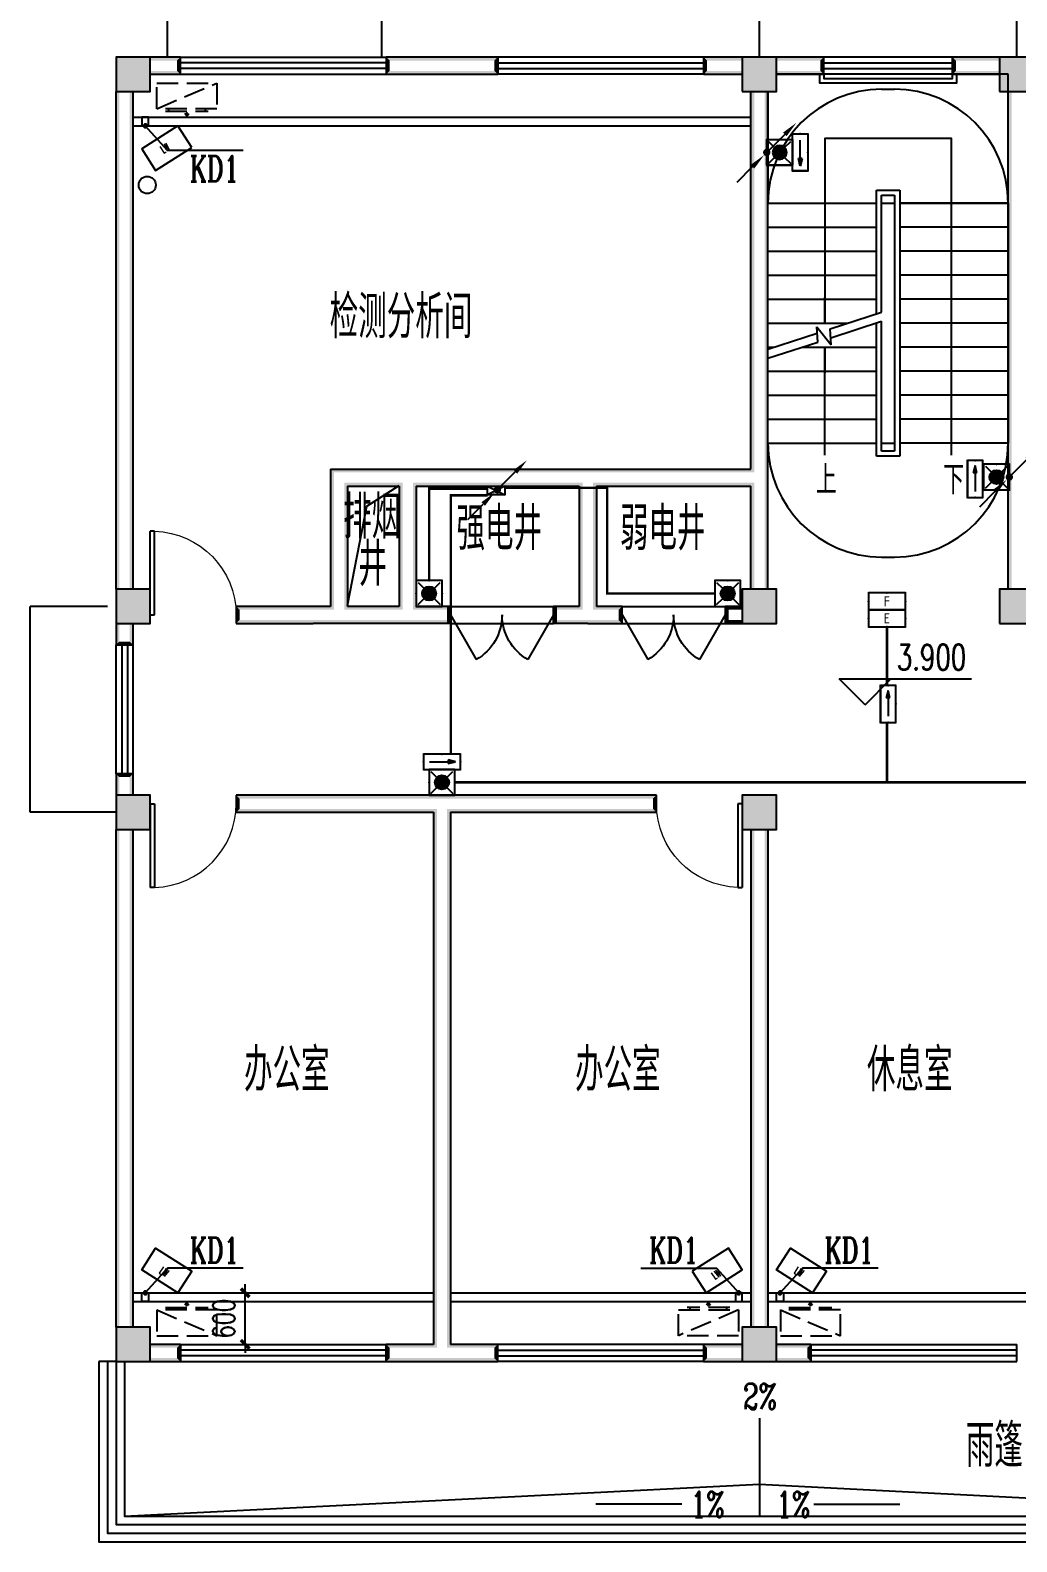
# Model space of a CAD drawing. Extents: x 6250600 to 6678662, y -692028 to -290561.
# Drawn here: x 6419957 to 6431457, y -453028 to -435415 of the extents above; entities that cross this region are included whole.
import ezdxf
from ezdxf.enums import TextEntityAlignment as Align

# ---------------------------------------------------------------- set-up
doc = ezdxf.new("R2010")
doc.units = 0
doc.header["$LTSCALE"] = 1000
doc.header["$MEASUREMENT"] = 0
doc.linetypes.add('DASH', pattern=[0.35, 0.25, -0.1])
doc.layers.get('0').update_dxf_attribs({"linetype": 'CONTINUOUS'})
doc.layers.get('Defpoints').update_dxf_attribs({"linetype": 'CONTINUOUS'})
for name, color, linetype in [('EQUIP-照明', 3, 'CONTINUOUS'), ('LWIRE', 4, 'CONTINUOUS'), ('PUB_HATCH', 8, 'CONTINUOUS'), ('WIRE-照明', 1, 'CONTINUOUS'), ('建筑底图', 251, 'CONTINUOUS')]:
    doc.layers.add(name, color=color, linetype=linetype)
doc.styles.add('_TCH_AXIS', font='COMPLEX', dxfattribs={"bigfont": 'GBCBIG'})
doc.styles.add('_TCH_DIM', font='SIMPLEX', dxfattribs={"bigfont": 'GBCBIG'})
doc.styles.add('_TCH_DIM_T3_T3', font='SIMPLEX', dxfattribs={"width": 0.705882, "bigfont": 'GBCBIG'})
doc.styles.add('_TCH_LABEL', font='COMPLEX', dxfattribs={"bigfont": 'GBCBIG'})
doc.styles.add('_TEL_DIM', font='sceie.shx', dxfattribs={"width": 0.8, "height": 3.5, "bigfont": 'sceic.shx'})
doc.styles.add('DIM_FONT', font='SIMPLEX', dxfattribs={"width": 0.7, "bigfont": 'GBCBIG'})
doc.styles.add('schuco', font='sceie.shx', dxfattribs={"width": 0.7, "bigfont": 'sceic.shx'})
doc.styles.get("Standard").update_dxf_attribs({"font": 'GBENOR', "bigfont": 'GBCBIG'})
doc.dimstyles.new('_TCH_ARCH&&100$TCH&&100', dxfattribs={"dimtxt": 252.875, "dimasz": 100, "dimexe": 250, "dimexo": 300, "dimgap": 122.3125, "dimtad": 1, "dimdec": 0, "dimzin": 0, "dimdsep": 46, "dimtxsty": '_TCH_DIM_T3_T3', "dimblk": 'ARCHTICK', "dimcen": 0.09, "dimclrt": 7, "dimazin": 2, "dimtfac": 1, "dimtdec": 0, "dimtix": 1, "dimtmove": 2, "dimatfit": 3, "dimfxl": 0, "dimtolj": 1, "dimtzin": 0, "dimarcsym": 0})

# ---------------------------------------------------------------- blocks, each defined once
blk = doc.blocks.new('$equip$00002534')
for p, q in [((-0.72, 0.66), (-0.72, 0)), ((0.72, 0.66), (-0.72, 0.66)), ((0.72, 0), (0.72, 0.66)), ((-0.72, 0), (0.72, 0))]:
    blk.add_line(p, q)
at = {"const_width": 0.0667}
blk.add_lwpolyline([(-0.72, 0.66), (-0.72, 0), (0.72, 0), (0.72, 0.66), (-0.72, 0.66), (-0.72, 0)], dxfattribs=at)
for p in [(0, 0.66), (-0.72, 0.33), (0, 0), (0.72, 0.33)]:
    blk.add_point(p)
at = {"color": 7, "style": '_TEL_DIM'}
blk.add_attdef('$TEXT$', text='', height=0.4, dxfattribs=at).set_placement((0, 0.33), align=Align.MIDDLE_CENTER)
at = {"color": 7, "style": '_TEL_DIM', "flags": 1}
blk.add_attdef('A', text='', height=0.00002, dxfattribs=at).set_placement((0, 0), align=Align.MIDDLE_CENTER)
blk = doc.blocks.new('$equip$00002604')
blk.add_hatch(color=256).paths.add_polyline_path([(0.275, 0.5, 1), (-0.274, 0.5, 1)])
for p, q in [((-0.429, 0.929), (-0.194, 0.694)), ((0.194, 0.694), (0.429, 0.929)), ((-0.429, 0.071), (-0.194, 0.306)), ((0.194, 0.306), (0.429, 0.071))]:
    blk.add_line(p, q)
at = {"const_width": 0.0667}
blk.add_lwpolyline([(-0.5, 1), (-0.5, 0), (0.5, 0), (0.5, 1), (-0.5, 1), (-0.5, 0)], dxfattribs=at)
blk.add_lwpolyline([(-0.5, 1), (-0.5, 0), (0.5, 0), (0.5, 1)], close=True)
blk.add_circle((0, 0.5), 0.275)
for p in [(0, 1), (-0.5, 0.5), (0, 0), (0.5, 0.5)]:
    blk.add_point(p)
at = {"color": 7, "style": '_TEL_DIM', "flags": 1}
blk.add_attdef('A', text='', height=0.000025, dxfattribs=at).set_placement((0, 0), align=Align.MIDDLE_CENTER)
blk = doc.blocks.new('$equip$00002541')
blk.add_hatch(color=256).paths.add_polyline_path([(-0.24, 0.372), (-0.528, 0.3), (-0.24, 0.228)])
for p, q in [((-0.72, 0.6), (-0.72, 0)), ((0.72, 0.6), (-0.72, 0.6)), ((0.72, 0), (0.72, 0.6)), ((-0.72, 0), (0.72, 0)), ((-0.24, 0.372), (-0.528, 0.3)), ((-0.528, 0.3), (-0.24, 0.228)), ((-0.24, 0.372), (-0.24, 0.228))]:
    blk.add_line(p, q)
at = {"color": 7}
blk.add_line((-0.48, 0.3), (0.48, 0.3), dxfattribs=at)
at = {"const_width": 0.0667}
blk.add_lwpolyline([(-0.72, 0.6), (-0.72, 0), (0.72, 0), (0.72, 0.6), (-0.72, 0.6), (-0.72, 0)], dxfattribs=at)
for p in [(0, 0.6), (-0.72, 0.3), (0, 0), (0.72, 0.3)]:
    blk.add_point(p)
at = {"color": 7, "style": '_TEL_DIM', "flags": 1}
blk.add_attdef('A', text='', height=0.00002, dxfattribs=at).set_placement((0, 0), align=Align.MIDDLE_CENTER)
blk = doc.blocks.new('$equip$00002540')
blk.add_hatch(color=256).paths.add_polyline_path([(0.24, 0.372), (0.24, 0.228), (0.528, 0.3)])
for p, q in [((-0.72, 0.6), (-0.72, 0)), ((0.72, 0.6), (-0.72, 0.6)), ((0.72, 0), (0.72, 0.6)), ((-0.72, 0), (0.72, 0)), ((0.24, 0.372), (0.24, 0.228)), ((0.528, 0.3), (0.24, 0.372)), ((0.24, 0.228), (0.528, 0.3))]:
    blk.add_line(p, q)
at = {"color": 7}
blk.add_line((-0.48, 0.3), (0.48, 0.3), dxfattribs=at)
at = {"const_width": 0.0667}
blk.add_lwpolyline([(-0.72, 0.6), (-0.72, 0), (0.72, 0), (0.72, 0.6), (-0.72, 0.6), (-0.72, 0)], dxfattribs=at)
for p in [(0, 0.6), (-0.72, 0.3), (0, 0), (0.72, 0.3)]:
    blk.add_point(p)
at = {"color": 7, "style": '_TEL_DIM', "flags": 1}
blk.add_attdef('A', text='', height=0.00002, dxfattribs=at).set_placement((0, 0), align=Align.MIDDLE_CENTER)
blk = doc.blocks.new('$TelecSys$00000081')
for p, q in [((0.104, 0.104), (0.104, 0.104)), ((-1.15, -1.15), (-0.55, -0.55)), ((-0.104, -0.104), (-0.104, -0.104))]:
    blk.add_line(p, q)
at = {"const_width": 0.142}
blk.add_lwpolyline([(0.071, 0, 1), (-0.071, 0, 1)], format="xyb", close=True, dxfattribs=at)
blk.add_solid([(-0.62, -0.48), (-0.48, -0.62), (-0.1, -0.1)])
at = {"width": 0.8, "flags": 9}
blk.add_attdef('A', (0, 0), '', height=0.00002, rotation=180, dxfattribs=at)
blk = doc.blocks.new('$TelecSys$00000079')
for p, q in [((0.7, 0.7), (0, 0)), ((0.104, 0.104), (0.104, 0.104)), ((-0.104, -0.104), (-0.104, -0.104))]:
    blk.add_line(p, q)
at = {"const_width": 0.142}
blk.add_lwpolyline([(-0.071, 0, 1), (0.071, 0, 1)], format="xyb", close=True, dxfattribs=at)
blk.add_solid([(0.63, 0.77), (0.77, 0.63), (1.15, 1.15)])
at = {"width": 0.8, "flags": 9}
blk.add_attdef('A', (0, 0), '', height=0.00002, dxfattribs=at)
blk = doc.blocks.new('A$C2E081725')
at = {"linetype": 'DASH'}
for p, q in [((700, 94), (0, 394)), ((600, 64), (100, 64)), ((138, 94), (138, 64)), ((350, 8), (327, 39)), ((350, 49), (350, 0)), ((350, 8), (373, 39)), ((563, 94), (563, 64))]:
    blk.add_line(p, q, dxfattribs=at)
blk.add_lwpolyline([(0, 394), (0, 94), (700, 94), (700, 394)], close=True, dxfattribs=at)
blk = doc.blocks.new('_ArchTick')
at = {"color": 0, "linetype": 'ByBlock', "const_width": 0.4}
blk.add_lwpolyline([(-0.5, -0.5), (0.5, 0.5)], dxfattribs=at)
blk = doc.blocks.new('*D378')
at = {"layer": 'Defpoints', "color": 0, "transparency": 16777216}
for p in [(6422191, -450128), (6422463, -450128), (6422191, -450728)]:
    blk.add_point(p, dxfattribs=at)
at = {"layer": '建筑底图', "color": 0, "lineweight": -2, "transparency": 16777216}
for p, q in [((6422463, -450128), (6422463, -450028)), ((6422463, -450728), (6422463, -450128)), ((6422491, -450128), (6422713, -450128)), ((6422463, -450728), (6422463, -450828)), ((6422491, -450728), (6422713, -450728))]:
    blk.add_line(p, q, dxfattribs=at)
at = {"layer": '建筑底图', "color": 0, "lineweight": -2, "transparency": 16777216, "xscale": 100, "yscale": 100, "zscale": 100}
for p, rotation in [((6422463, -450128), 270), ((6422463, -450728), 90)]:
    blk.add_blockref('_ArchTick', p, dxfattribs=dict(at, rotation=rotation))
at = {"layer": '建筑底图', "color": 7, "transparency": 16777216, "insert": (6422214, -450428), "char_height": 252.9, "attachment_point": 5, "rotation": 90, "style": '_TCH_DIM_T3_T3'}
blk.add_mtext('\\A1;600', dxfattribs=at)
blk = doc.blocks.new('$TCHSYS$WIN2D')
for p, q in [((-0.5, 0.5), (0.5, 0.5)), ((-0.5, 0.5), (-0.5, -0.5)), ((0.5, 0.5), (0.5, -0.5)), ((0.5, 0.167), (-0.5, 0.167)), ((0.5, -0.167), (-0.5, -0.167)), ((-0.5, -0.5), (0.5, -0.5))]:
    blk.add_line(p, q)
blk = doc.blocks.new('_FZH')
blk.add_lwpolyline([(-0.5, -0.5), (0.5, -0.5), (0.5, 0.5), (-0.5, 0.5)], close=True)
at = {"layer": 'PUB_HATCH'}
blk.add_solid([(-0.5, -0.5), (0.5, -0.5), (-0.5, 0.5), (0.5, 0.5)], dxfattribs=at)
blk = doc.blocks.new('$WINLIB2D$00000001')
at = {"color": 0}
for points in [[(-0.5, 0.5), (-0.5, -0.5)], [(-0.5, 0.5), (0.5, 0.5)], [(0.5, -0.5), (0.5, 0.5)], [(0.5, 0.1667), (-0.5, 0.1667)], [(0.5, -0.1667), (-0.5, -0.1667)], [(-0.5, -0.5), (0.5, -0.5)]]:
    blk.add_lwpolyline(points, dxfattribs=at)
blk = doc.blocks.new('$DorLib2D$00000231')
at = {"color": 0}
for p, q in [((-0.5, 0), (-0.25, 0.433)), ((0.5, 0), (0.25, 0.433))]:
    blk.add_line(p, q, dxfattribs=at)
for centre, start, end in [((-0.5, 0), 0, 60), ((0.5, 0), 120, 180)]:
    blk.add_arc(centre, 0.5, start, end, dxfattribs=at)
blk = doc.blocks.new('$DorLib2D$00000001')
for p, q in [((0.45, 0.975), (0.5, 0.975)), ((0.45, 0), (0.45, 0.975)), ((0.5, 0), (0.5, 0.975)), ((0.5, 0), (0.45, 0))]:
    blk.add_line(p, q)
at = {"lineweight": 13}
blk.add_arc((0.475, 0), 0.975, 91.4693, 180, dxfattribs=at)

msp = doc.modelspace()

# ---------------------------------------------------------------- hatches: boundary and pattern name
at = {"layer": '建筑底图'}
for points in [[(6421357.2, -435728.5), (6420957.2, -435728.5), (6420997.2, -435768.5), (6421317.2, -435768.5)], [(6420957.2, -435728.5), (6420957.2, -436128.5), (6420997.2, -436088.5), (6420997.2, -435768.5)], [(6421357.2, -436128.5), (6421357.2, -435728.5), (6421317.2, -435768.5), (6421317.2, -436088.5)], [(6421357.2, -435728.5), (6421357.2, -435768.5), (6421667.2, -435768.5), (6421707.2, -435728.5)], [(6421707.2, -435928.5), (6421707.2, -435728.5), (6421667.2, -435768.5), (6421667.2, -435888.5)], [(6425407.5, -435728.5), (6424107.2, -435728.5), (6424147.2, -435768.5), (6425367.5, -435768.5)], [(6424107.2, -435728.5), (6424107.2, -435928.5), (6424147.2, -435888.5), (6424147.2, -435768.5)], [(6425407.5, -435928.5), (6425407.5, -435728.5), (6425367.5, -435768.5), (6425367.5, -435888.5)], [(6428257.2, -435768.5), (6428257.2, -435728.5), (6427807.5, -435728.5), (6427847.5, -435768.5)], [(6427807.5, -435728.5), (6427807.5, -435928.5), (6427847.5, -435888.5), (6427847.5, -435768.5)], [(6428657.2, -435728.5), (6428257.2, -435728.5), (6428297.2, -435768.5), (6428617.2, -435768.5)], [(6428257.2, -435728.5), (6428257.2, -436128.5), (6428297.2, -436088.5), (6428297.2, -435768.5)], [(6428657.2, -436128.5), (6428657.2, -435728.5), (6428617.2, -435768.5), (6428617.2, -436088.5)], [(6428657.2, -435728.5), (6428657.2, -435768.5), (6429167.2, -435768.5), (6429207.2, -435728.5)], [(6429207.2, -435928.5), (6429207.2, -435728.5), (6429167.2, -435768.5), (6429167.2, -435888.5)], [(6431257.2, -435768.5), (6431257.2, -435728.5), (6430707.2, -435728.5), (6430747.2, -435768.5)], [(6430707.2, -435728.5), (6430707.2, -435928.5), (6430747.2, -435888.5), (6430747.2, -435768.5)], [(6431657.2, -435728.5), (6431257.2, -435728.5), (6431297.2, -435768.5), (6431617.2, -435768.5)], [(6431257.2, -435728.5), (6431257.2, -436128.5), (6431297.2, -436088.5), (6431297.2, -435768.5)], [(6421357.2, -435888.5), (6421357.2, -435928.5), (6421707.2, -435928.5), (6421667.2, -435888.5)], [(6424107.2, -435928.5), (6425407.5, -435928.5), (6425367.5, -435888.5), (6424147.2, -435888.5)], [(6428257.2, -435928.5), (6428257.2, -435888.5), (6427847.5, -435888.5), (6427807.5, -435928.5)], [(6428657.2, -435888.5), (6428657.2, -435928.5), (6429207.2, -435928.5), (6429167.2, -435888.5)], [(6431257.2, -435928.5), (6431257.2, -435888.5), (6430747.2, -435888.5), (6430707.2, -435928.5)], [(6420957.2, -436128.5), (6421357.2, -436128.5), (6421317.2, -436088.5), (6420997.2, -436088.5)], [(6428257.2, -436128.5), (6428657.2, -436128.5), (6428617.2, -436088.5), (6428297.2, -436088.5)], [(6431257.2, -436128.5), (6431657.2, -436128.5), (6431617.2, -436088.5), (6431297.2, -436088.5)], [(6420997.2, -436128.5), (6420957.2, -436128.5), (6420957.2, -441928.5), (6420997.2, -441928.5)], [(6421157.2, -436128.5), (6421117.2, -436128.5), (6421117.2, -441928.5), (6421157.2, -441928.5)], [(6428397.2, -436128.5), (6428357.2, -436128.5), (6428357.2, -440528.4), (6428397.2, -440568.4)], [(6428557.2, -436128.5), (6428517.2, -436128.5), (6428517.2, -440628.4), (6428557.2, -440628.4)], [(6431397.2, -436128.5), (6431357.2, -436128.5), (6431357.2, -439528.5), (6431397.2, -439528.5)], [(6431357.2, -441928.5), (6431397.2, -441928.5), (6431397.2, -439528.5), (6431357.2, -439528.5)], [(6423457.2, -440528.4), (6423457.2, -442128.5), (6423497.2, -442168.5), (6423497.2, -440568.4)], [(6423457.2, -440528.4), (6424357.2, -440528.4), (6424357.2, -440568.4), (6423497.2, -440568.4)], [(6424357.2, -440528.4), (6426457.2, -440528.4), (6426457.2, -440568.4), (6424357.2, -440568.4)], [(6426457.2, -440528.4), (6428357.2, -440528.4), (6428397.2, -440568.4), (6426457.2, -440568.4)], [(6428517.2, -441928.5), (6428557.2, -441928.5), (6428557.2, -440628.4), (6428517.2, -440628.4)], [(6423657.2, -440728.4), (6423657.2, -442128.5), (6423617.2, -442168.5), (6423617.2, -440688.4)], [(6423657.2, -440728.4), (6424257.2, -440728.4), (6424297.2, -440688.4), (6423617.2, -440688.4)], [(6424257.2, -440728.4), (6424257.2, -442128.5), (6424297.2, -442168.5), (6424297.2, -440688.4)], [(6424457.2, -440728.4), (6426357.2, -440728.4), (6426397.2, -440688.4), (6424417.2, -440688.4)], [(6424457.2, -440728.4), (6424457.2, -442128.5), (6424417.2, -442168.5), (6424417.2, -440688.4)], [(6426357.2, -440728.4), (6426357.2, -442128.5), (6426397.2, -442168.5), (6426397.2, -440688.4)], [(6426557.2, -440728.4), (6428357.2, -440728.4), (6428397.2, -440688.4), (6426517.2, -440688.4)], [(6426557.2, -440728.4), (6426557.2, -442128.5), (6426517.2, -442168.5), (6426517.2, -440688.4)], [(6428357.2, -441928.5), (6428397.2, -441928.5), (6428397.2, -440688.4), (6428357.2, -440728.4)], [(6421357.2, -441928.5), (6420957.2, -441928.5), (6420997.2, -441968.5), (6421317.2, -441968.5)], [(6420957.2, -441928.5), (6420957.2, -442328.5), (6420997.2, -442288.5), (6420997.2, -441968.5)], [(6421357.2, -442328.5), (6421357.2, -441928.5), (6421317.2, -441968.5), (6421317.2, -442288.5)], [(6428657.2, -441928.5), (6428257.2, -441928.5), (6428297.2, -441968.5), (6428617.2, -441968.5)], [(6428257.2, -441928.5), (6428257.2, -442328.5), (6428297.2, -442288.5), (6428297.2, -441968.5)], [(6428657.2, -442328.5), (6428657.2, -441928.5), (6428617.2, -441968.5), (6428617.2, -442288.5)], [(6431657.2, -441928.5), (6431257.2, -441928.5), (6431297.2, -441968.5), (6431617.2, -441968.5)], [(6431257.2, -441928.5), (6431257.2, -442328.5), (6431297.2, -442288.5), (6431297.2, -441968.5)], [(6423257.2, -442128.5), (6422357.2, -442128.5), (6422397.2, -442168.5), (6423257.2, -442168.5)], [(6422357.2, -442128.5), (6422357.2, -442328.5), (6422397.2, -442288.5), (6422397.2, -442168.5)], [(6423457.2, -442128.5), (6423257.2, -442128.5), (6423257.2, -442168.5), (6423497.2, -442168.5)], [(6424257.2, -442128.5), (6423657.2, -442128.5), (6423617.2, -442168.5), (6424297.2, -442168.5)], [(6424857.3, -442128.5), (6424457.2, -442128.5), (6424417.2, -442168.5), (6424857.3, -442168.5)], [(6424857.3, -442328.5), (6424857.3, -442128.5), (6424817.3, -442128.5), (6424817.3, -442328.5)], [(6426357.2, -442128.5), (6426057.3, -442128.5), (6426057.3, -442168.5), (6426397.2, -442168.5)], [(6426057.3, -442328.5), (6426057.3, -442128.5), (6426097.3, -442128.5), (6426097.3, -442328.5)], [(6426857.3, -442128.5), (6426557.2, -442128.5), (6426517.2, -442168.5), (6426817.3, -442168.5)], [(6426857.3, -442328.5), (6426857.3, -442128.5), (6426817.3, -442168.5), (6426817.3, -442288.5)], [(6428257.2, -442168.5), (6428257.2, -442128.5), (6428057.3, -442128.5), (6428097.3, -442168.5)], [(6428057.3, -442128.5), (6428057.3, -442328.5), (6428097.3, -442288.5), (6428097.3, -442168.5)], [(6420957.2, -442328.5), (6421357.2, -442328.5), (6421317.2, -442288.5), (6420997.2, -442288.5)], [(6420997.2, -442328.5), (6420957.2, -442328.5), (6420957.2, -442578.5), (6420997.2, -442538.5)], [(6421157.2, -442328.5), (6421117.2, -442328.5), (6421117.2, -442538.5), (6421157.2, -442578.5)], [(6422357.2, -442328.5), (6423257.2, -442328.5), (6423257.2, -442288.5), (6422397.2, -442288.5)], [(6423557.2, -442328.5), (6423257.2, -442328.5), (6423257.2, -442288.5), (6423557.2, -442288.5)], [(6424357.2, -442328.5), (6423557.2, -442328.5), (6423557.2, -442288.5), (6424357.2, -442288.5)], [(6424857.3, -442328.5), (6424357.2, -442328.5), (6424357.2, -442288.5), (6424857.3, -442288.5)], [(6426457.2, -442328.5), (6426057.3, -442328.5), (6426057.3, -442288.5), (6426457.2, -442288.5)], [(6426457.2, -442328.5), (6426857.3, -442328.5), (6426817.3, -442288.5), (6426457.2, -442288.5)], [(6428257.2, -442328.5), (6428257.2, -442288.5), (6428097.3, -442288.5), (6428057.3, -442328.5)], [(6428257.2, -442328.5), (6428657.2, -442328.5), (6428617.2, -442288.5), (6428297.2, -442288.5)], [(6431257.2, -442328.5), (6431657.2, -442328.5), (6431617.2, -442288.5), (6431297.2, -442288.5)], [(6420957.2, -442578.5), (6421157.2, -442578.5), (6421117.2, -442538.5), (6420997.2, -442538.5)], [(6421157.2, -444078.5), (6420957.2, -444078.5), (6420997.2, -444118.5), (6421117.2, -444118.5)], [(6420957.2, -444328.5), (6420997.2, -444328.5), (6420997.2, -444118.5), (6420957.2, -444078.5)], [(6421117.2, -444328.5), (6421157.2, -444328.5), (6421157.2, -444078.5), (6421117.2, -444118.5)], [(6421357.2, -444328.5), (6420957.2, -444328.5), (6420997.2, -444368.5), (6421317.2, -444368.5)], [(6420957.2, -444328.5), (6420957.2, -444728.5), (6420997.2, -444688.5), (6420997.2, -444368.5)], [(6421357.2, -444728.5), (6421357.2, -444328.5), (6421317.2, -444368.5), (6421317.2, -444688.5)], [(6424757.2, -444328.5), (6422357.2, -444328.5), (6422397.2, -444368.5), (6424757.2, -444368.5)], [(6422357.2, -444328.5), (6422357.2, -444528.5), (6422397.2, -444488.5), (6422397.2, -444368.5)], [(6427257.2, -444328.5), (6424757.2, -444328.5), (6424757.2, -444368.5), (6427217.2, -444368.5)], [(6427257.2, -444528.5), (6427257.2, -444328.5), (6427217.2, -444368.5), (6427217.2, -444488.5)], [(6428657.2, -444328.5), (6428257.2, -444328.5), (6428297.2, -444368.5), (6428617.2, -444368.5)], [(6428257.2, -444328.5), (6428257.2, -444728.5), (6428297.2, -444688.5), (6428297.2, -444368.5)], [(6428657.2, -444728.5), (6428657.2, -444328.5), (6428617.2, -444368.5), (6428617.2, -444688.5)], [(6422357.2, -444528.5), (6424657.2, -444528.5), (6424697.2, -444488.5), (6422397.2, -444488.5)], [(6424657.2, -444528.5), (6424657.2, -450728.5), (6424697.2, -450768.5), (6424697.2, -444488.5)], [(6424857.2, -444528.5), (6427257.2, -444528.5), (6427217.2, -444488.5), (6424817.2, -444488.5)], [(6424857.2, -444528.5), (6424857.2, -450728.5), (6424817.2, -450768.5), (6424817.2, -444488.5)], [(6420957.2, -444728.5), (6421357.2, -444728.5), (6421317.2, -444688.5), (6420997.2, -444688.5)], [(6420997.2, -444728.5), (6420957.2, -444728.5), (6420957.2, -450528.5), (6420997.2, -450528.5)], [(6421157.2, -444728.5), (6421117.2, -444728.5), (6421117.2, -450528.5), (6421157.2, -450528.5)], [(6428257.2, -444728.5), (6428657.2, -444728.5), (6428617.2, -444688.5), (6428297.2, -444688.5)], [(6428357.2, -450528.5), (6428397.2, -450528.5), (6428397.2, -444728.5), (6428357.2, -444728.5)], [(6428517.2, -450528.5), (6428557.2, -450528.5), (6428557.2, -444728.5), (6428517.2, -444728.5)], [(6421357.2, -450528.5), (6420957.2, -450528.5), (6420997.2, -450568.5), (6421317.2, -450568.5)], [(6420957.2, -450528.5), (6420957.2, -450928.5), (6420997.2, -450888.5), (6420997.2, -450568.5)], [(6421357.2, -450928.5), (6421357.2, -450528.5), (6421317.2, -450568.5), (6421317.2, -450888.5)], [(6428657.2, -450528.5), (6428257.2, -450528.5), (6428297.2, -450568.5), (6428617.2, -450568.5)], [(6428257.2, -450528.5), (6428257.2, -450928.5), (6428297.2, -450888.5), (6428297.2, -450568.5)], [(6428657.2, -450928.5), (6428657.2, -450528.5), (6428617.2, -450568.5), (6428617.2, -450888.5)], [(6420957.2, -450928.5), (6421357.2, -450928.5), (6421317.2, -450888.5), (6420997.2, -450888.5)], [(6421357.2, -450728.5), (6421357.2, -450768.5), (6421667.2, -450768.5), (6421707.2, -450728.5)], [(6421357.2, -450888.5), (6421357.2, -450928.5), (6421707.2, -450928.5), (6421667.2, -450888.5)], [(6421707.2, -450928.5), (6421707.2, -450728.5), (6421667.2, -450768.5), (6421667.2, -450888.5)], [(6424657.2, -450728.5), (6424107.2, -450728.5), (6424147.2, -450768.5), (6424697.2, -450768.5)], [(6424107.2, -450728.5), (6424107.2, -450928.5), (6424147.2, -450888.5), (6424147.2, -450768.5)], [(6424107.2, -450928.5), (6424757.2, -450928.5), (6424757.2, -450888.5), (6424147.2, -450888.5)], [(6424757.2, -450928.5), (6425407.2, -450928.5), (6425367.2, -450888.5), (6424757.2, -450888.5)], [(6425407.2, -450728.5), (6424857.2, -450728.5), (6424817.2, -450768.5), (6425367.2, -450768.5)], [(6425407.2, -450928.5), (6425407.2, -450728.5), (6425367.2, -450768.5), (6425367.2, -450888.5)], [(6428257.2, -450768.5), (6428257.2, -450728.5), (6427807.2, -450728.5), (6427847.2, -450768.5)], [(6427807.2, -450728.5), (6427807.2, -450928.5), (6427847.2, -450888.5), (6427847.2, -450768.5)], [(6428257.2, -450928.5), (6428257.2, -450888.5), (6427847.2, -450888.5), (6427807.2, -450928.5)], [(6428257.2, -450928.5), (6428657.2, -450928.5), (6428617.2, -450888.5), (6428297.2, -450888.5)], [(6428657.2, -450728.5), (6428657.2, -450768.5), (6429017.2, -450768.5), (6429057.2, -450728.5)], [(6428657.2, -450888.5), (6428657.2, -450928.5), (6429057.2, -450928.5), (6429017.2, -450888.5)], [(6429057.2, -450928.5), (6429057.2, -450728.5), (6429017.2, -450768.5), (6429017.2, -450888.5)]]:
    msp.add_hatch(color=256, dxfattribs=at).paths.add_polyline_path(points)

# ---------------------------------------------------------------- linework, layer by layer
at = {"color": 2}
for p, q in [((6425288.3, -440728.4), (6425488.3, -440828.4)), ((6425488.3, -440728.4), (6425288.3, -440828.4))]:
    msp.add_line(p, q, dxfattribs=at)
msp.add_lwpolyline([(6425288.3, -440828.4), (6425288.3, -440728.4), (6425488.3, -440728.4), (6425488.3, -440828.4)], close=True, dxfattribs=at)
at = {"layer": 'WIRE-照明', "color": 1, "linetype": 'DASH', "const_width": 30}
for points in [[(6425288.3, -440756.9), (6424607.2, -440756.9), (6424607.2, -441828.5)], [(6425288.3, -440835.7), (6424860.3, -440835.7), (6424860.3, -443849.7)], [(6427937.2, -441978.5), (6426682.2, -441978.5), (6426682.2, -440747.7), (6425488.3, -440747.7)], [(6429943.3, -443049.6), (6429943.3, -442367.3)], [(6429943.3, -444179.7), (6429943.3, -443481.6)], [(6424906.4, -444179.7), (6433965.4, -444179.7)]]:
    msp.add_lwpolyline(points, dxfattribs=at)
at = {"layer": '建筑底图'}
for p, q in [((6421557.2, -435728.5), (6421557.2, -434728.5)), ((6424057.2, -435728.5), (6424057.2, -434728.5)), ((6428457.2, -435728.5), (6428457.2, -434728.5)), ((6431457.2, -435728.5), (6431457.2, -434728.5)), ((6421707.2, -435728.5), (6421357.2, -435728.5)), ((6421707.2, -435928.5), (6421707.2, -435728.5)), ((6425407.5, -435728.5), (6424107.2, -435728.5)), ((6424107.2, -435728.5), (6424107.2, -435928.5)), ((6425407.5, -435928.5), (6425407.5, -435728.5)), ((6428257.2, -435728.5), (6427807.5, -435728.5)), ((6427807.5, -435728.5), (6427807.5, -435928.5)), ((6429207.2, -435728.5), (6428657.2, -435728.5)), ((6429207.2, -435928.5), (6429207.2, -435728.5)), ((6431257.2, -435728.5), (6430707.2, -435728.5)), ((6430707.2, -435728.5), (6430707.2, -435928.5)), ((6421357.2, -435928.5), (6421707.2, -435928.5)), ((6424107.2, -435928.5), (6425407.5, -435928.5)), ((6427807.5, -435928.5), (6428257.2, -435928.5)), ((6431357.2, -435928.5), (6428657.2, -435928.5)), ((6428657.2, -435928.5), (6429207.2, -435928.5)), ((6431257.2, -435928.5), (6428657.2, -435928.5)), ((6430707.2, -435928.5), (6431257.2, -435928.5)), ((6431357.2, -437328.5), (6431357.2, -435928.5)), ((6429882.2, -436103.5), (6430032.2, -436103.5)), ((6420957.2, -441928.5), (6420957.2, -436128.5)), ((6421157.2, -441928.5), (6421157.2, -436128.5)), ((6428357.2, -440528.4), (6428357.2, -436128.5)), ((6428557.2, -436128.5), (6428557.2, -437328.5)), ((6428557.2, -440628.4), (6428557.2, -436128.5)), ((6428557.2, -436128.5), (6428557.2, -437428.5)), ((6431357.2, -439528.5), (6431357.2, -436128.5)), ((6431357.2, -437428.5), (6431357.2, -436128.5)), ((6421157.2, -436428.5), (6428357.2, -436428.5)), ((6421157.2, -436428.5), (6428357.2, -436428.5)), ((6421157.2, -436528.5), (6428357.2, -436528.5)), ((6421157.2, -436528.5), (6428357.2, -436528.5)), ((6429822.2, -438719.5), (6429822.2, -437278.5)), ((6429822.2, -437278.5), (6430092.2, -437278.5)), ((6429882.2, -438700), (6429882.2, -437338.5)), ((6429882.2, -437338.5), (6430032.2, -437338.5)), ((6430032.2, -437338.5), (6430032.2, -440318.5)), ((6430092.2, -437278.5), (6430092.2, -440378.5)), ((6428557.2, -439131.8), (6428557.2, -437428.5)), ((6428557.2, -437428.5), (6429822.2, -437428.5)), ((6428557.2, -437428.5), (6429822.2, -437428.5)), ((6429882.2, -438700), (6429882.2, -437428.5)), ((6429882.2, -437428.5), (6430032.2, -437428.5)), ((6430032.2, -437428.5), (6430032.2, -440228.5)), ((6431357.2, -437428.5), (6430092.2, -437428.5)), ((6430092.2, -437428.5), (6431357.2, -437428.5)), ((6431357.2, -437428.5), (6431357.2, -440228.5)), ((6428557.2, -437708.5), (6429822.2, -437708.5)), ((6431357.2, -437708.5), (6430092.2, -437708.5)), ((6428557.2, -437988.5), (6429822.2, -437988.5)), ((6431357.2, -437988.5), (6430092.2, -437988.5)), ((6428557.2, -438268.5), (6429822.2, -438268.5)), ((6431357.2, -438268.5), (6430092.2, -438268.5)), ((6428557.2, -438548.5), (6429822.2, -438548.5)), ((6431357.2, -438548.5), (6430092.2, -438548.5)), ((6429283.4, -438895.1), (6429882.2, -438700)), ((6428557.2, -438828.5), (6429487.9, -438828.5)), ((6429137, -439048), (6429127.5, -438869.8)), ((6429127.5, -438869.8), (6429293.3, -439081.6)), ((6429293.3, -439081.6), (6429283.4, -438895.1)), ((6429288.9, -438998.5), (6429882.2, -438805.1)), ((6429810.6, -438828.5), (6429822.2, -438828.5)), ((6429822.2, -440378.5), (6429822.2, -438824.7)), ((6429882.2, -440228.5), (6429882.2, -438805.1)), ((6429882.2, -440318.5), (6429882.2, -438805.1)), ((6431357.2, -438828.5), (6430092.2, -438828.5)), ((6428557.2, -439131.8), (6429131.5, -438944.6)), ((6428557.2, -439668.5), (6428557.2, -438945.9)), ((6428557.2, -439237), (6429137, -439048)), ((6428557.2, -439108.5), (6428628.7, -439108.5)), ((6428557.2, -440228.5), (6428557.2, -439237)), ((6428951.5, -439108.5), (6429822.2, -439108.5)), ((6431357.2, -439108.5), (6430092.2, -439108.5)), ((6428557.2, -439388.5), (6429822.2, -439388.5)), ((6431357.2, -439388.5), (6430092.2, -439388.5)), ((6431357.2, -441928.5), (6431357.2, -439528.5)), ((6428557.2, -439668.5), (6429822.2, -439668.5)), ((6431357.2, -439668.5), (6430092.2, -439668.5)), ((6428557.2, -439948.5), (6429822.2, -439948.5)), ((6431357.2, -439948.5), (6430092.2, -439948.5)), ((6428557.2, -440228.5), (6429822.2, -440228.5)), ((6429882.2, -440228.5), (6430032.2, -440228.5)), ((6430032.2, -440318.5), (6429882.2, -440318.5)), ((6431357.2, -440228.5), (6430092.2, -440228.5)), ((6430092.2, -440378.5), (6429822.2, -440378.5)), ((6423457.2, -440528.4), (6423457.2, -442128.5)), ((6423457.2, -440528.4), (6424357.2, -440528.4)), ((6424357.2, -440528.4), (6426457.2, -440528.4)), ((6426457.2, -440528.4), (6428357.2, -440528.4)), ((6428557.2, -441928.5), (6428557.2, -440628.4)), ((6423657.2, -440728.4), (6423657.2, -442128.5)), ((6423657.2, -440728.4), (6424257.2, -440728.4)), ((6424257.2, -440728.4), (6424257.2, -442128.5)), ((6424457.2, -440728.4), (6426357.2, -440728.4)), ((6424457.2, -440728.4), (6424457.2, -442128.5)), ((6426357.2, -440728.4), (6426357.2, -442128.5)), ((6426557.2, -440728.4), (6428357.2, -440728.4)), ((6426557.2, -440728.4), (6426557.2, -442128.5)), ((6428357.2, -441928.5), (6428357.2, -440728.4)), ((6429882.2, -441553.5), (6430032.2, -441553.5)), ((6419957.2, -444528.5), (6419957.2, -442128.5)), ((6420857.2, -442128.5), (6419957.2, -442128.5)), ((6423257.2, -442128.5), (6422357.2, -442128.5)), ((6422357.2, -442128.5), (6422357.2, -442328.5)), ((6423457.2, -442128.5), (6423257.2, -442128.5)), ((6424257.2, -442128.5), (6423657.2, -442128.5)), ((6424857.3, -442128.5), (6424457.2, -442128.5)), ((6424857.3, -442128.5), (6426057.3, -442128.5)), ((6424857.3, -442328.5), (6424857.3, -442128.5)), ((6426357.2, -442128.5), (6426057.3, -442128.5)), ((6426057.3, -442328.5), (6426057.3, -442128.5)), ((6426857.3, -442128.5), (6426557.2, -442128.5)), ((6426857.3, -442128.5), (6428057.3, -442128.5)), ((6426857.3, -442328.5), (6426857.3, -442128.5)), ((6428257.2, -442128.5), (6428057.3, -442128.5)), ((6428057.3, -442128.5), (6428057.3, -442328.5)), ((6420957.2, -442328.5), (6420957.2, -442578.5)), ((6421157.2, -442578.5), (6421157.2, -442328.5)), ((6422357.2, -442328.5), (6423257.2, -442328.5)), ((6423557.2, -442328.5), (6423257.2, -442328.5)), ((6424357.2, -442328.5), (6423557.2, -442328.5)), ((6424857.3, -442328.5), (6424357.2, -442328.5)), ((6424857.3, -442328.5), (6426057.3, -442328.5)), ((6426457.2, -442328.5), (6426057.3, -442328.5)), ((6426457.2, -442328.5), (6426857.3, -442328.5)), ((6426857.3, -442328.5), (6428057.3, -442328.5)), ((6428057.3, -442328.5), (6428257.2, -442328.5)), ((6420957.2, -442578.5), (6421157.2, -442578.5)), ((6429688, -443274.3), (6429388, -442974.3)), ((6429388, -442974.3), (6430928.2, -442974.3)), ((6429688, -443274.3), (6429988, -442974.3)), ((6421157.2, -444078.5), (6420957.2, -444078.5)), ((6420957.2, -444078.5), (6420957.2, -444328.5)), ((6421157.2, -444328.5), (6421157.2, -444078.5)), ((6424757.2, -444328.5), (6422357.2, -444328.5)), ((6422357.2, -444328.5), (6422357.2, -444528.5)), ((6427257.2, -444328.5), (6424757.2, -444328.5)), ((6427257.2, -444528.5), (6427257.2, -444328.5)), ((6420957.2, -444528.5), (6419957.2, -444528.5)), ((6420857.2, -444528.5), (6419957.2, -444528.5)), ((6422357.2, -444528.5), (6424657.2, -444528.5)), ((6424657.2, -444528.5), (6424657.2, -450728.5)), ((6424857.2, -444528.5), (6427257.2, -444528.5)), ((6424857.2, -444528.5), (6424857.2, -450728.5)), ((6420957.2, -450528.5), (6420957.2, -444728.5)), ((6421157.2, -450528.5), (6421157.2, -444728.5)), ((6428357.2, -444728.5), (6428357.2, -450528.5)), ((6428557.2, -444728.5), (6428557.2, -450528.5)), ((6421157.2, -450128.5), (6424657.2, -450128.5)), ((6424857.2, -450128.5), (6428357.2, -450128.5)), ((6428557.2, -450128.5), (6431957.2, -450128.5)), ((6421157.2, -450228.5), (6424657.2, -450228.5)), ((6424857.2, -450228.5), (6428357.2, -450228.5)), ((6428557.2, -450228.5), (6431957.2, -450228.5)), ((6421707.2, -450728.5), (6421357.2, -450728.5)), ((6421707.2, -450928.5), (6421707.2, -450728.5)), ((6424657.2, -450728.5), (6424107.2, -450728.5)), ((6424107.2, -450728.5), (6424107.2, -450928.5)), ((6425407.2, -450728.5), (6424857.2, -450728.5)), ((6425407.2, -450928.5), (6425407.2, -450728.5)), ((6428257.2, -450728.5), (6427807.2, -450728.5)), ((6427807.2, -450728.5), (6427807.2, -450928.5)), ((6429057.2, -450728.5), (6428657.2, -450728.5)), ((6429057.2, -450928.5), (6429057.2, -450728.5)), ((6420957.2, -450928.5), (6420757.2, -450928.5)), ((6421357.2, -450928.5), (6421707.2, -450928.5)), ((6424107.2, -450928.5), (6424757.2, -450928.5)), ((6424757.2, -450928.5), (6425407.2, -450928.5)), ((6427807.2, -450928.5), (6428257.2, -450928.5)), ((6428657.2, -450928.5), (6429057.2, -450928.5)), ((6421057.2, -452728.5), (6428457.2, -452355.3)), ((6428457.2, -452355.3), (6428457.2, -452728.5)), ((6428457.2, -452355.3), (6435657.2, -452728.5))]:
    msp.add_line(p, q, dxfattribs=at)
for points in [[(6429157.2, -435928.5), (6429157.2, -436028.5), (6430757.2, -436028.5), (6430757.2, -435928.5)], [(6429207.2, -435928.5), (6429207.2, -435978.5), (6430707.2, -435978.5), (6430707.2, -435928.5)], [(6422439.8, -436818.4), (6421558.8, -436818.4), (6421297.2, -436528.5)], [(6430694.7, -440368.5), (6430694.7, -436678.5), (6429219.7, -436678.5), (6429219.7, -438828.5), (6429219.7, -438528.5)], [(6429219.7, -440368.5), (6429219.7, -439108.5), (6429219.7, -439408.5)], [(6423657.2, -442118.9), (6423882.5, -440961.9), (6424257.2, -440718.8)], [(6422439.8, -449838.6), (6421558.8, -449838.6), (6421297.2, -450128.5)], [(6427074.5, -449838.6), (6427955.6, -449838.6), (6428217.2, -450128.5)], [(6429839.8, -449838.6), (6428958.8, -449838.6), (6428697.2, -450128.5)], [(6420757.2, -450928.5), (6420757.2, -453028.5), (6439257.2, -453028.5), (6439257.2, -450928.5)], [(6420857.2, -450928.5), (6420857.2, -452928.5), (6439157.2, -452928.5), (6439157.2, -450928.5)], [(6420957.2, -450928.5), (6420957.2, -452828.5), (6439057.2, -452828.5), (6439057.2, -450928.5)], [(6421057.2, -450928.5), (6421057.2, -452728.5), (6438957.2, -452728.5), (6438957.2, -450928.5)], [(6428457.2, -451587.7), (6428457.2, -452155.3), (6428457.2, -452355.3)], [(6427552.6, -452592.2), (6426849.9, -452592.2), (6426549.9, -452592.2)], [(6429090.5, -452592.2), (6429793.2, -452592.2), (6430093.2, -452592.2)]]:
    msp.add_lwpolyline(points, dxfattribs=at)
for points in [[(6421337.2, -436428.5), (6421257.2, -436428.5), (6421257.2, -436528.5), (6421337.2, -436528.5)], [(6421840, -436780.9), (6421677.9, -436528.5), (6421257.2, -436798.7), (6421419.3, -437051.1)], [(6421840, -449876.1), (6421677.9, -450128.5), (6421257.2, -449858.2), (6421419.3, -449605.8)], [(6427674.4, -449876.1), (6427836.5, -450128.5), (6428257.2, -449858.2), (6428095, -449605.8)], [(6429240, -449876.1), (6429077.9, -450128.5), (6428657.2, -449858.2), (6428819.3, -449605.8)], [(6421337.2, -450228.5), (6421257.2, -450228.5), (6421257.2, -450128.5), (6421337.2, -450128.5)], [(6428177.2, -450228.5), (6428257.2, -450228.5), (6428257.2, -450128.5), (6428177.2, -450128.5)], [(6428737.2, -450228.5), (6428657.2, -450228.5), (6428657.2, -450128.5), (6428737.2, -450128.5)]]:
    msp.add_lwpolyline(points, close=True, dxfattribs=at)
for points in [[(6421310.6, -436543.3, 1), (6421283.8, -436513.6, 1)], [(6421310.6, -450113.6, 1), (6421283.8, -450143.3, 1)], [(6428203.8, -450113.6, 1), (6428230.6, -450143.3, 1)], [(6428710.6, -450113.6, 1), (6428683.8, -450143.3, 1)]]:
    msp.add_lwpolyline(points, format="xyb", close=True, dxfattribs=at)
msp.add_circle((6421321.5, -437219.1), 100, dxfattribs=at)
for centre, start, end in [((6429882.2, -437428.5), 90, 180), ((6430032.2, -437428.5), 0, 90), ((6429882.2, -440228.5), 180, 270), ((6430032.2, -440228.5), 270, 360)]:
    msp.add_arc(centre, 1325, start, end, dxfattribs=at)

# ---------------------------------------------------------------- block references
at = {"layer": 'EQUIP-照明', "color": 1, "yscale": 300, "zscale": 300}
for name, p, xscale, rotation in [('$equip$00002541', (6428842.8, -436839.2), -300, 270), ('$equip$00002604', (6428692.8, -436689.2), -300, 180), ('$equip$00002541', (6430880.9, -440644.2), 300, 270), ('$equip$00002541', (6429866.8, -443265.6), 300, 270)]:
    msp.add_blockref(name, p, dxfattribs=dict(at, xscale=xscale, rotation=rotation))
at = {"layer": 'EQUIP-照明', "color": 1, "xscale": 300, "yscale": 300, "zscale": 300}
for name, p in [('$equip$00002604', (6431220.1, -440772.4)), ('$equip$00002604', (6424607.2, -442128.5)), ('$equip$00002604', (6428087.2, -442128.5)), ('$equip$00002540', (6424756.4, -444029.7)), ('$equip$00002604', (6424756.4, -444329.7))]:
    msp.add_blockref(name, p, dxfattribs=at)
for p, values in [((6429943.3, -442169.3), {'$TEXT$': 'F'}), ((6429943.3, -442367.3), {'$TEXT$': 'E'})]:
    msp.add_blockref('$equip$00002534', p, dxfattribs=at).add_auto_attribs(values)
at = {"layer": 'LWIRE', "color": 1, "xscale": 300, "yscale": 300, "zscale": 300}
for name, p in [('$TelecSys$00000079', (6428542.8, -436839.2)), ('$TelecSys$00000081', (6428542.8, -436839.2)), ('$TelecSys$00000079', (6431370.1, -440622.4)), ('$TelecSys$00000079', (6425401.9, -440771.6)), ('$TelecSys$00000081', (6431370.1, -440622.4)), ('$TelecSys$00000081', (6425401.9, -440771.6))]:
    msp.add_blockref(name, p, dxfattribs=at)
at = {"layer": '建筑底图'}
for name, p, xscale, yscale, zscale in [('_FZH', (6421157.2, -435928.5), 400, 400, 400), ('_FZH', (6428457.2, -435928.5), 400, 400, 400), ('_FZH', (6431457.2, -435928.5), 400, 400, 400), ('_FZH', (6421157.2, -442128.5), 400, 400, 400), ('_FZH', (6428457.2, -442128.5), 400, 400, 400), ('_FZH', (6431457.2, -442128.5), 400, 400, 400), ('$DorLib2D$00000231', (6425457.3, -442228.5), 1200, -1200, 1200), ('_FZH', (6421157.2, -444528.5), 400, 400, 400), ('_FZH', (6428457.2, -444528.5), 400, 400, 400), ('$DorLib2D$00000001', (6427757.2, -444428.5), 1000, -1000, 1000), ('_FZH', (6421157.2, -450728.5), 400, 400, 400), ('_FZH', (6428457.2, -450728.5), 400, 400, 400)]:
    msp.add_blockref(name, p, dxfattribs=dict(at, xscale=xscale, yscale=yscale, zscale=zscale))
for name, p, xscale, yscale, zscale, rotation in [('$WINLIB2D$00000001', (6422907.2, -435828.5), 2400, -199.9999928057659, 2400, 3.583199298957087e-08), ('$WINLIB2D$00000001', (6426607.5, -435828.5), -2400, -199.9999928057659, -2400, 3.583205732127226e-08), ('$TCHSYS$WIN2D', (6429957.2, -435828.5), -1500, -199.9999928057659, -1500, 3.583181751309894e-08), ('$DorLib2D$00000001', (6421857.2, -442228.5), -1000, 1000, -1000, 359.999999976127), ('$DorLib2D$00000231', (6427457.3, -442228.5), -1200, 1200, -1200, 180.0000000960293), ('$TCHSYS$WIN2D', (6421057.2, -443328.5), -1500, 199.9999982714653, -1500, 270.0000001285997), ('$DorLib2D$00000001', (6421857.2, -444428.5), -1000, -1000, -1000, 359.9999999926413), ('$WINLIB2D$00000001', (6422907.2, -450828.5), -2400, -200.0000003811438, -2400, 180.0000000306717), ('$WINLIB2D$00000001', (6426607.2, -450828.5), 2400, -199.9999949552584, 2400, 180.0000000001875), ('$WINLIB2D$00000001', (6430257.2, -450828.5), -2400, -199.9999949552584, -2400, 180)]:
    msp.add_blockref(name, p, dxfattribs=dict(at, xscale=xscale, yscale=yscale, zscale=zscale, rotation=rotation))
at = {"layer": '建筑底图', "xscale": -1}
msp.add_blockref('A$C2E081725', (6422133.2, -436424), dxfattribs=at)
at = {"layer": '建筑底图', "rotation": 180}
for p in [(6422133.2, -450233), (6429401.1, -450233)]:
    msp.add_blockref('A$C2E081725', p, dxfattribs=at)
at = {"layer": '建筑底图', "xscale": -1, "rotation": 180}
msp.add_blockref('A$C2E081725', (6427513.2, -450233), dxfattribs=at)

# ---------------------------------------------------------------- texts
at = {"layer": '建筑底图', "style": 'DIM_FONT', "width": 0.494118}
for rotation, p in [(32.71669, (6421510.2, -436851.7)), (327.28331, (6421453.2, -449894)), (327.28331, (6428853.2, -449894)), (32.71669, (6427936.1, -449974.3))]:
    msp.add_text('LW', height=89.65, rotation=rotation, dxfattribs=at).set_placement(p)
at = {"layer": '建筑底图'}
for s, height, style, width, p in [('KD1', 297.5, '_TCH_LABEL', 0.705882, (6421814.5, -437175.9)), ('检测分析间', 500, 'schuco', 0.7, (6423448.2, -439004.9)), ('排烟', 500, 'schuco', 0.7, (6423606.1, -441338.6)), ('强电井', 500, 'schuco', 0.7, (6424926, -441472.3)), ('弱电井', 500, 'schuco', 0.7, (6426831, -441472.3)), ('井', 500, 'schuco', 0.7, (6423782.5, -441888.5)), ('3.900', 297.5, '_TCH_DIM', 0.705882, (6430058.2, -442869.3)), ('办公室', 500, 'schuco', 0.7, (6422449.3, -447780.1)), ('办公室', 500, 'schuco', 0.7, (6426308.3, -447780.1)), ('休息室', 500, 'schuco', 0.7, (6429710.8, -447780.1)), ('KD1', 297.5, '_TCH_LABEL', 0.705882, (6421814.5, -449778.5)), ('KD1', 297.5, '_TCH_LABEL', 0.705882, (6427169.8, -449778.5)), ('KD1', 297.5, '_TCH_LABEL', 0.705882, (6429214.5, -449778.5)), ('2%', 297.5, '_TCH_AXIS', 0.705882, (6428267.2, -451482.7)), ('雨篷', 500, 'schuco', 0.7, (6430863.3, -452158.5)), ('1%', 297.5, '_TCH_AXIS', 0.705882, (6427657.6, -452741)), ('1%', 297.5, '_TCH_AXIS', 0.705882, (6428655.5, -452741))]:
    msp.add_text(s, height=height, dxfattribs=dict(at, style=style, width=width)).set_placement(p)
at = {"layer": '建筑底图', "style": '_TCH_DIM'}
for s, p in [('上', (6429115.4, -440823.5)), ('下', (6430599.7, -440823.5))]:
    msp.add_text(s, height=337.6, dxfattribs=at).set_placement(p)

# ---------------------------------------------------------------- dimensions: what is measured, and where the dimension line sits
at = {"layer": '建筑底图'}
dim = msp.add_aligned_dim(p1=(6422190.8, -450728.5), p2=(6422190.8, -450128.5), distance=-272.2, dimstyle='_TCH_ARCH&&100$TCH&&100', dxfattribs=at)
dim.commit()
dim.dimension.update_dxf_attribs({"geometry": '*D378', "text_midpoint": (6422214.2, -450428.5)})

doc.saveas('drawing.dxf')
